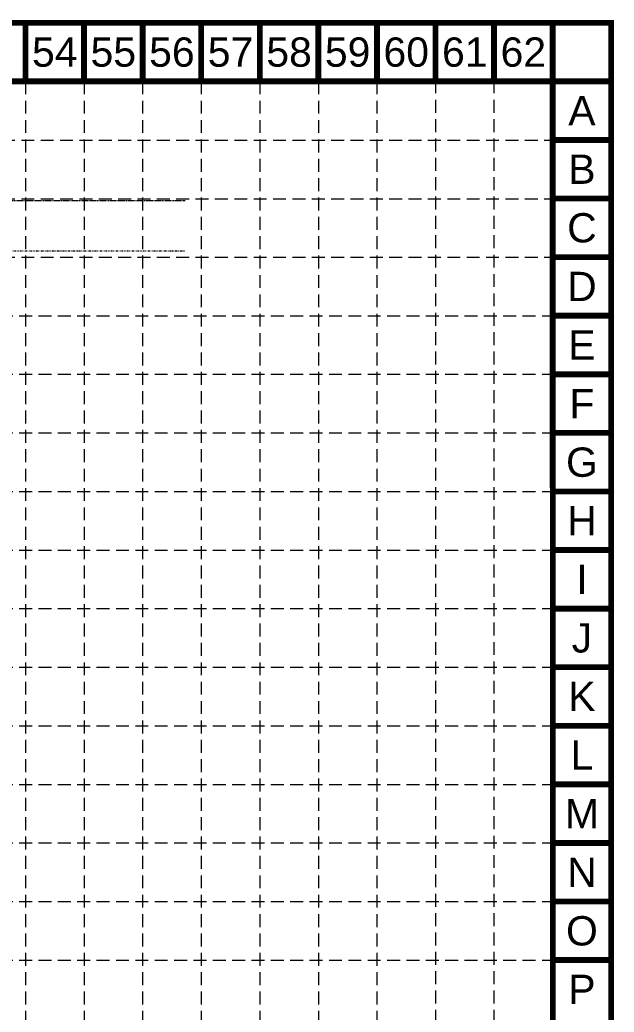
# Model space of a CAD drawing. Extents: x 299711 to 300729, y 199411 to 200048.
# Drawn here: x 300567.6 to 300728.7, y 199778.6 to 200047.6 of the extents above; entities that cross this region are included whole.
import ezdxf
from ezdxf.enums import TextEntityAlignment as Align

# ---------------------------------------------------------------- set-up
doc = ezdxf.new("R2010")
doc.units = 0
doc.header["$MEASUREMENT"] = 0
doc.linetypes.add('DIVIDE', pattern=[1.25, 0.5, -0.25, 0, -0.25, 0, -0.25])
doc.linetypes.add('HIDDEN', pattern=[0.375, 0.25, -0.125])
for name, color, linetype in [('BASE', 7, 'Continuous'), ('BOUND-17', 7, 'Continuous'), ('BOUND-30', 7, 'Continuous'), ('GRID', 254, 'HIDDEN')]:
    doc.layers.add(name, color=color, linetype=linetype)
doc.styles.get("Standard").update_dxf_attribs({"font": 'ARIAL.TTF'})

msp = doc.modelspace()

# ---------------------------------------------------------------- linework, layer by layer
at = {"layer": 'BASE', "color": 9}
msp.add_line((300712.07, 200030.91), (300712.07, 199427.42), dxfattribs=at)
at = {"layer": 'BASE', "const_width": 1.59}
for points in [[(299711.55, 199411.54), (300727.95, 199411.54), (300727.95, 200046.79), (299711.55, 200046.79)], [(299727.4, 199427.42), (300712.12, 199427.39), (300712.1, 200030.92), (299727.6, 200030.93)]]:
    msp.add_lwpolyline(points, close=True, dxfattribs=at)
for points in [[(300569.14, 200030.91), (300569.14, 200046.79)], [(300585.02, 200030.91), (300585.02, 200046.79)], [(300600.9, 200030.91), (300600.9, 200046.79)], [(300616.79, 200030.91), (300616.79, 200046.79)], [(300632.67, 200030.91), (300632.67, 200046.79)], [(300648.55, 200030.91), (300648.55, 200046.79)], [(300664.43, 200030.91), (300664.43, 200046.79)], [(300680.31, 200030.91), (300680.31, 200046.79)], [(300696.19, 200030.91), (300696.19, 200046.79)], [(300712.07, 200030.91), (300712.07, 200046.79)], [(300727.95, 200030.91), (300727.95, 200046.79)], [(300727.95, 200030.91), (300712.07, 200030.91)], [(300727.95, 200015.03), (300712.07, 200015.03)], [(300727.95, 199999.15), (300712.07, 199999.15)], [(300727.95, 199983.26), (300712.07, 199983.26)], [(300727.95, 199967.38), (300712.07, 199967.38)], [(300727.95, 199951.5), (300712.07, 199951.5)], [(300727.95, 199935.62), (300712.07, 199935.62)], [(300727.95, 199919.74), (300712.07, 199919.74)], [(300727.95, 199903.86), (300712.07, 199903.86)], [(300727.95, 199887.98), (300712.07, 199887.98)], [(300727.95, 199872.1), (300712.07, 199872.1)], [(300727.95, 199856.21), (300712.07, 199856.21)], [(300727.95, 199840.33), (300712.07, 199840.33)], [(300727.95, 199824.45), (300712.07, 199824.45)], [(300727.95, 199808.57), (300712.07, 199808.57)], [(300727.95, 199792.69), (300712.07, 199792.69)]]:
    msp.add_lwpolyline(points, dxfattribs=at)
at = {"layer": 'BOUND-17', "color": 7, "linetype": 'HIDDEN', "lineweight": 0}
msp.add_lwpolyline([(300612.41, 199998.52), (300505.72, 199998.52), (300434.95, 199982.51), (299854.88, 199982.5)], dxfattribs=at)
at = {"layer": 'BOUND-30', "color": 7, "linetype": 'DIVIDE', "lineweight": 0}
msp.add_line((300516.85, 199985.03), (300612.41, 199984.99), dxfattribs=at)
at = {"layer": 'GRID', "color": 252, "linetype": 'HIDDEN', "lineweight": 0, "ltscale": 14}
for p, q in [((300569.14, 200030.91), (300569.14, 199474.99)), ((300585.02, 200030.91), (300585.02, 199474.99)), ((300600.9, 200030.91), (300600.9, 199474.99)), ((300616.79, 200030.91), (300616.79, 199474.99)), ((300632.67, 200030.91), (300632.67, 199474.99)), ((300648.55, 200030.91), (300648.55, 199474.99)), ((300664.43, 200030.91), (300664.43, 199474.99)), ((300680.28, 200031.17), (300680.28, 199474.99)), ((300696.16, 200031.17), (300696.16, 199474.99)), ((299728.02, 200014.98), (300712.66, 200014.98)), ((299728.02, 199999.09), (300712.66, 199999.09)), ((299728.02, 199983.21), (300712.66, 199983.21)), ((299727.44, 199967.38), (300712.07, 199967.38)), ((299727.44, 199951.5), (300712.07, 199951.5)), ((299727.44, 199935.62), (300712.07, 199935.62)), ((299727.44, 199919.74), (300712.07, 199919.74)), ((299727.44, 199903.86), (300712.07, 199903.86)), ((299727.44, 199887.98), (300712.07, 199887.98)), ((299727.44, 199872.1), (300712.07, 199872.1)), ((299727.44, 199856.21), (300712.07, 199856.21)), ((299727.44, 199840.33), (300712.07, 199840.33)), ((299727.44, 199824.45), (300712.07, 199824.45)), ((299727.44, 199808.57), (300712.07, 199808.57)), ((299727.44, 199792.69), (300712.07, 199792.69))]:
    msp.add_line(p, q, dxfattribs=at)

# ---------------------------------------------------------------- texts
at = {"layer": 'BASE'}
for s, height, p in [('54', 7.941, (300577.08, 200038.85)), ('55', 7.941, (300592.96, 200038.85)), ('56', 7.941, (300608.84, 200038.85)), ('57', 7.941, (300624.73, 200038.85)), ('58', 7.941, (300640.61, 200038.85)), ('59', 7.941, (300656.49, 200038.85)), ('60', 7.941, (300672.37, 200038.85)), ('61', 7.941, (300688.25, 200038.85)), ('62', 7.941, (300704.13, 200038.85)), ('A', 7.94, (300720.01, 200022.97)), ('B', 7.94, (300720.01, 200007.09)), ('C', 7.94, (300720.01, 199991.21)), ('D', 7.94, (300720.01, 199975.32)), ('E', 7.94, (300720.01, 199959.44)), ('F', 7.94, (300720.01, 199943.56)), ('G', 7.94, (300720.01, 199927.68)), ('H', 7.94, (300720.01, 199911.8)), ('I', 7.94, (300720.01, 199895.92)), ('J', 7.94, (300720.01, 199880.04)), ('K', 7.94, (300720.01, 199864.16)), ('L', 7.94, (300720.01, 199848.27)), ('M', 7.94, (300720.01, 199832.39)), ('N', 7.94, (300720.01, 199816.51)), ('O', 7.94, (300720.01, 199800.63)), ('P', 7.94, (300720.01, 199784.75))]:
    msp.add_text(s, height=height, dxfattribs=at).set_placement(p, align=Align.MIDDLE_CENTER)

doc.saveas('drawing.dxf')
